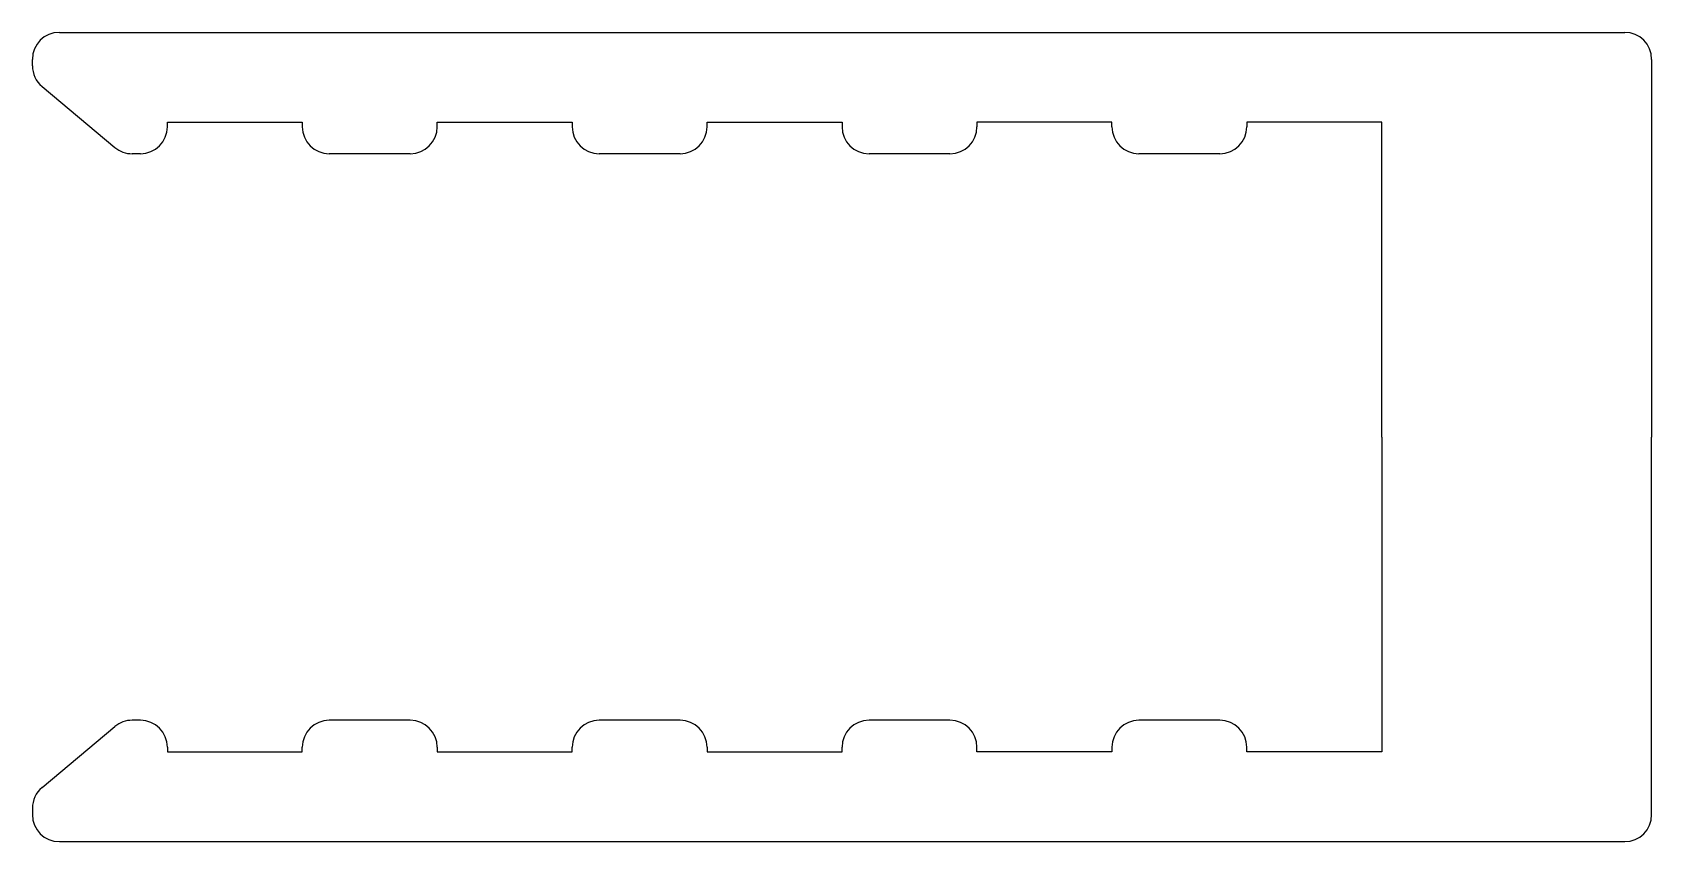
# Model space of a CAD drawing. Extents: x 747.4 to 765.4, y 743.8 to 752.8.
import ezdxf

# ---------------------------------------------------------------- set-up
doc = ezdxf.new("R2010")
doc.units = 0
doc.layers.get('0').update_dxf_attribs({"linetype": 'CONTINUOUS'})

msp = doc.modelspace()

# ---------------------------------------------------------------- linework, layer by layer
for p, q in [((747.71, 752.832), (765.11, 752.832)), ((747.41, 752.461), (747.41, 752.532)), ((765.41, 752.532), (765.41, 748.332)), ((747.517, 752.231), (748.326, 751.552)), ((748.91, 751.782), (748.91, 751.832)), ((748.91, 751.832), (750.41, 751.832)), ((750.41, 751.832), (750.41, 751.782)), ((751.91, 751.782), (751.91, 751.832)), ((751.91, 751.832), (753.41, 751.832)), ((753.41, 751.832), (753.41, 751.782)), ((754.91, 751.782), (754.91, 751.832)), ((754.91, 751.832), (756.41, 751.832)), ((756.41, 751.832), (756.41, 751.782)), ((757.91, 751.832), (757.91, 751.782)), ((759.41, 751.832), (757.91, 751.832)), ((759.41, 751.782), (759.41, 751.832)), ((760.91, 751.832), (760.91, 751.782)), ((762.41, 751.832), (760.91, 751.832)), ((762.41, 751.482), (762.41, 751.832)), ((748.61, 751.482), (748.519, 751.482)), ((751.61, 751.482), (750.71, 751.482)), ((754.61, 751.482), (753.71, 751.482)), ((757.61, 751.482), (756.71, 751.482)), ((760.61, 751.482), (759.71, 751.482)), ((762.41, 748.332), (762.41, 751.482)), ((762.41, 748.332), (762.41, 745.182)), ((765.41, 744.132), (765.41, 748.332)), ((747.517, 744.433), (748.326, 745.112)), ((748.61, 745.182), (748.519, 745.182)), ((751.61, 745.182), (750.71, 745.182)), ((754.61, 745.182), (753.71, 745.182)), ((757.61, 745.182), (756.71, 745.182)), ((760.61, 745.182), (759.71, 745.182)), ((762.41, 745.182), (762.41, 744.832)), ((748.91, 744.882), (748.91, 744.832)), ((750.41, 744.832), (750.41, 744.882)), ((751.91, 744.882), (751.91, 744.832)), ((753.41, 744.832), (753.41, 744.882)), ((754.91, 744.882), (754.91, 744.832)), ((756.41, 744.832), (756.41, 744.882)), ((757.91, 744.832), (757.91, 744.882)), ((759.41, 744.882), (759.41, 744.832)), ((760.91, 744.832), (760.91, 744.882)), ((748.91, 744.832), (750.41, 744.832)), ((751.91, 744.832), (753.41, 744.832)), ((754.91, 744.832), (756.41, 744.832)), ((759.41, 744.832), (757.91, 744.832)), ((762.41, 744.832), (760.91, 744.832)), ((747.41, 744.203), (747.41, 744.132)), ((747.71, 743.832), (765.11, 743.832))]:
    msp.add_line(p, q)
for centre, start, end in [((747.71, 752.532), 90, 180), ((765.11, 752.532), 360, 90), ((747.71, 752.461), 180, 230), ((748.61, 751.782), 270, 0), ((750.71, 751.782), 180, 270), ((751.61, 751.782), 270, 360), ((753.71, 751.782), 180, 270), ((754.61, 751.782), 270, 360), ((756.71, 751.782), 180, 270), ((757.61, 751.782), 270, 360), ((759.71, 751.782), 180, 270), ((760.61, 751.782), 270, 360), ((748.519, 751.782), 230, 270), ((748.519, 744.882), 90, 130), ((748.61, 744.882), 0, 90), ((750.71, 744.882), 90, 180), ((751.61, 744.882), 0, 90), ((753.71, 744.882), 90, 180), ((754.61, 744.882), 0, 90), ((756.71, 744.882), 90, 180), ((757.61, 744.882), 0, 90), ((759.71, 744.882), 90, 180), ((760.61, 744.882), 0, 90), ((747.71, 744.203), 130, 180), ((747.71, 744.132), 180, 270), ((765.11, 744.132), 270, 360)]:
    msp.add_arc(centre, 0.3, start, end)

doc.saveas('drawing.dxf')
